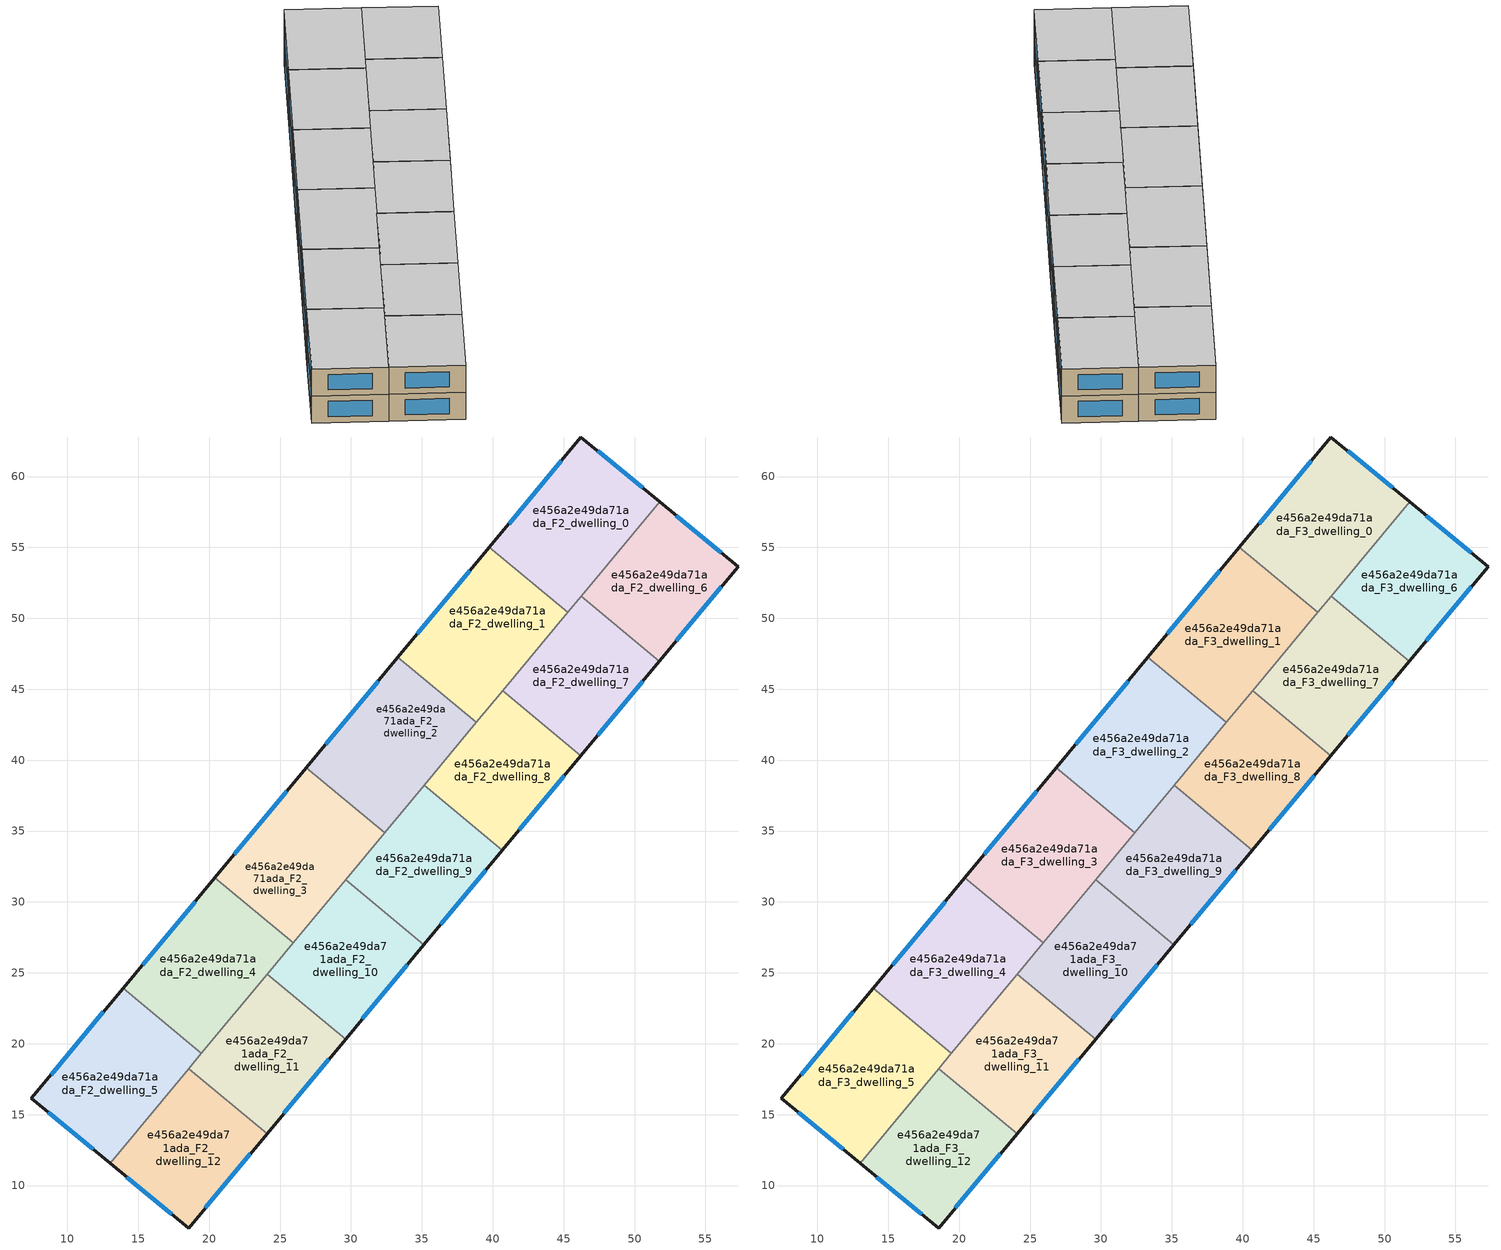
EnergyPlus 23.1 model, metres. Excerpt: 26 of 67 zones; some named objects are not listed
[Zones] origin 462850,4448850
e456a2e49da71ada_F2_dwelling_0
 floor to e456a2e49da71ada_F1_dwelling_0 (EU_floor_Construction): 51.76,58.22 46.21,51.55 40.69,56.13 46.22,62.79 z6
 floor to e456a2e49da71ada_F1_dwelling_1 (EU_floor_Construction): 46.21,51.55 45.29,50.43 39.77,55.02 40.69,56.13 z6
 wall outside (EU_wall_Construction): 51.76,58.22 46.22,62.79 39.77,55.02 z6:9
 wall to e456a2e49da71ada_F2_dwelling_1 (EU_wall_Construction): 39.77,55.02 45.29,50.43 z6:9
 wall to e456a2e49da71ada_F2_dwelling_6 (EU_wall_Construction): 46.23,51.57 51.76,58.22 z6:9
 wall to e456a2e49da71ada_F2_dwelling_7 (EU_wall_Construction): 45.29,50.43 46.23,51.57 z6:9
 window (EU_Window_Construction): 50.57,59.2 47.41,61.81 / 44.84,61.13 41.15,56.68 z6.64:8.36
e456a2e49da71ada_F2_dwelling_1
 floor to e456a2e49da71ada_F1_dwelling_2 (EU_floor_Construction): 40.68,44.88 38.83,42.66 33.31,47.24 35.15,49.47 z6
 floor adiabatic (EU_floor_Construction): 45.29,50.43 38.83,42.66 40.68,44.88 35.15,49.47 39.77,55.02 z6
 wall outside (EU_wall_Construction): 39.77,55.02 33.31,47.24 z6:9
 wall to e456a2e49da71ada_F2_dwelling_2 (EU_wall_Construction): 33.31,47.24 38.83,42.66 z6:9
 wall to e456a2e49da71ada_F2_dwelling_7 (EU_wall_Construction): 40.7,44.9 45.29,50.43 z6:9
 wall to e456a2e49da71ada_F2_dwelling_8 (EU_wall_Construction): 38.83,42.66 40.7,44.9 z6:9
 window (EU_Window_Construction): 38.38,53.36 34.69,48.91 z6.64:8.36
e456a2e49da71ada_F2_dwelling_10
 floor to e456a2e49da71ada_F1_dwelling_11 (EU_floor_Construction): 35.15,26.99 29.62,20.32 24.09,24.91 29.63,31.58 z6
 wall outside (EU_wall_Construction): 29.62,20.32 35.15,26.99 z6:9
 wall to e456a2e49da71ada_F2_dwelling_9 (EU_wall_Construction): 35.15,26.99 29.63,31.58 z6:9
 wall to e456a2e49da71ada_F2_dwelling_11 (EU_wall_Construction): 24.09,24.91 29.62,20.32 z6:9
 wall to e456a2e49da71ada_F2_dwelling_3 (EU_wall_Construction): 29.63,31.58 25.91,27.11 z6:9
 wall to e456a2e49da71ada_F2_dwelling_4 (EU_wall_Construction): 25.91,27.11 24.09,24.91 z6:9
 window (EU_Window_Construction): 30.8,21.75 33.97,25.56 z6.64:8.36
e456a2e49da71ada_F2_dwelling_11
 floor to e456a2e49da71ada_F1_dwelling_12 (EU_floor_Construction): 29.62,20.32 24.08,13.66 18.56,18.25 24.09,24.91 z6
 wall outside (EU_wall_Construction): 24.08,13.66 29.62,20.32 z6:9
 wall to e456a2e49da71ada_F2_dwelling_12 (EU_wall_Construction): 18.56,18.25 24.08,13.66 z6:9
 wall to e456a2e49da71ada_F2_dwelling_4 (EU_wall_Construction): 24.09,24.91 19.46,19.33 z6:9
 wall to e456a2e49da71ada_F2_dwelling_5 (EU_wall_Construction): 19.46,19.33 18.56,18.25 z6:9
 window (EU_Window_Construction): 25.27,15.08 28.43,18.89 z6.64:8.36
e456a2e49da71ada_F2_dwelling_12
 floor to e456a2e49da71ada_F1_dwelling_13 (EU_floor_Construction): 24.08,13.66 18.55,7 13.01,11.57 18.56,18.25 z6
 wall outside (EU_wall_Construction): 13.01,11.57 18.55,7 24.08,13.66 z6:9
 wall to e456a2e49da71ada_F2_dwelling_5 (EU_wall_Construction): 18.56,18.25 13.01,11.57 z6:9
 window (EU_Window_Construction): 19.74,8.43 22.9,12.23 / 14.2,10.59 17.37,7.98 z6.64:8.36
e456a2e49da71ada_F2_dwelling_2
 floor to e456a2e49da71ada_F1_dwelling_2 (EU_floor_Construction): 38.83,42.66 35.14,38.21 29.62,42.8 33.31,47.24 z6
 floor to e456a2e49da71ada_F1_dwelling_3 (EU_floor_Construction): 35.14,38.21 32.37,34.88 26.85,39.47 29.62,42.8 z6
 wall outside (EU_wall_Construction): 33.31,47.24 26.85,39.47 z6:9
 wall to e456a2e49da71ada_F2_dwelling_3 (EU_wall_Construction): 26.85,39.47 32.37,34.88 z6:9
 wall to e456a2e49da71ada_F2_dwelling_8 (EU_wall_Construction): 35.16,38.24 38.83,42.66 z6:9
 wall to e456a2e49da71ada_F2_dwelling_9 (EU_wall_Construction): 32.37,34.88 35.16,38.24 z6:9
 window (EU_Window_Construction): 31.92,45.58 28.23,41.13 z6.64:8.36
e456a2e49da71ada_F2_dwelling_3
 floor to e456a2e49da71ada_F1_dwelling_4 (EU_floor_Construction): 29.6,31.55 25.91,27.11 20.39,31.7 24.08,36.14 z6
 floor to e456a2e49da71ada_F1_dwelling_3 (EU_floor_Construction): 32.37,34.88 29.6,31.55 24.08,36.14 26.85,39.47 z6
 wall outside (EU_wall_Construction): 26.85,39.47 20.39,31.7 z6:9
 wall to e456a2e49da71ada_F2_dwelling_4 (EU_wall_Construction): 20.39,31.7 25.91,27.11 z6:9
 wall to e456a2e49da71ada_F2_dwelling_9 (EU_wall_Construction): 29.63,31.58 32.37,34.88 z6:9
 window (EU_Window_Construction): 25.46,37.8 21.77,33.36 z6.64:8.36
e456a2e49da71ada_F2_dwelling_4
 floor adiabatic (EU_floor_Construction): 25.91,27.11 19.46,19.33 13.93,23.92 20.39,31.7 z6
 wall outside (EU_wall_Construction): 20.39,31.7 13.93,23.92 z6:9
 wall to e456a2e49da71ada_F2_dwelling_5 (EU_wall_Construction): 13.93,23.92 19.46,19.33 z6:9
 window (EU_Window_Construction): 19.01,30.03 15.31,25.59 z6.64:8.36
e456a2e49da71ada_F2_dwelling_5
 floor to e456a2e49da71ada_F1_dwelling_5 (EU_floor_Construction): 19.46,19.33 18.53,18.22 13.01,22.81 13.93,23.92 z6
 floor to e456a2e49da71ada_F1_dwelling_6 (EU_floor_Construction): 18.53,18.22 13.01,11.57 7.47,16.14 13.01,22.81 z6
 wall outside (EU_wall_Construction): 13.93,23.92 7.47,16.14 13.01,11.57 z6:9
 window (EU_Window_Construction): 8.65,15.16 11.82,12.55 / 12.55,22.25 8.85,17.81 z6.64:8.36
e456a2e49da71ada_F2_dwelling_6
 floor to e456a2e49da71ada_F1_dwelling_7 (EU_floor_Construction): 57.3,53.66 51.76,46.98 46.23,51.57 51.76,58.22 z6
 wall outside (EU_wall_Construction): 51.76,46.98 57.3,53.66 51.76,58.22 z6:9
 wall to e456a2e49da71ada_F2_dwelling_7 (EU_wall_Construction): 46.23,51.57 51.76,46.98 z6:9
 window (EU_Window_Construction): 56.12,54.63 52.95,57.25 / 52.95,48.41 56.12,52.23 z6.64:8.36
e456a2e49da71ada_F2_dwelling_7
 floor to e456a2e49da71ada_F1_dwelling_8 (EU_floor_Construction): 51.76,46.98 46.22,40.32 40.7,44.91 46.23,51.57 z6
 wall outside (EU_wall_Construction): 46.22,40.32 51.76,46.98 z6:9
 wall to e456a2e49da71ada_F2_dwelling_8 (EU_wall_Construction): 40.7,44.91 46.22,40.32 z6:9
 window (EU_Window_Construction): 47.41,41.74 50.57,45.55 z6.64:8.36
e456a2e49da71ada_F2_dwelling_8
 floor to e456a2e49da71ada_F1_dwelling_9 (EU_floor_Construction): 46.22,40.32 40.69,33.65 35.16,38.24 40.7,44.91 z6
 wall outside (EU_wall_Construction): 40.69,33.65 46.22,40.32 z6:9
 wall to e456a2e49da71ada_F2_dwelling_9 (EU_wall_Construction): 35.16,38.24 40.69,33.65 z6:9
 window (EU_Window_Construction): 41.87,35.08 45.04,38.89 z6.64:8.36
e456a2e49da71ada_F2_dwelling_9
 floor to e456a2e49da71ada_F1_dwelling_10 (EU_floor_Construction): 40.69,33.65 35.15,26.99 29.63,31.58 35.16,38.24 z6
 wall outside (EU_wall_Construction): 35.15,26.99 40.69,33.65 z6:9
 window (EU_Window_Construction): 36.34,28.41 39.5,32.22 z6.64:8.36
e456a2e49da71ada_F3_dwelling_0
 floor to e456a2e49da71ada_F2_dwelling_0 (EU_floor_Construction): 51.76,58.22 45.29,50.43 39.77,55.02 46.22,62.79 z9
 wall outside (EU_wall_Construction): 51.76,58.22 46.22,62.79 39.77,55.02 z9:12
 wall to e456a2e49da71ada_F3_dwelling_1 (EU_wall_Construction): 39.77,55.02 45.29,50.43 z9:12
 wall to e456a2e49da71ada_F3_dwelling_6 (EU_wall_Construction): 46.23,51.57 51.76,58.22 z9:12
 wall to e456a2e49da71ada_F3_dwelling_7 (EU_wall_Construction): 45.29,50.43 46.23,51.57 z9:12
 window (EU_Window_Construction): 50.57,59.2 47.41,61.81 / 44.84,61.13 41.15,56.68 z9.64:11.36
 ceiling to e456a2e49da71ada_F4_dwelling_0 (EU_floor_Construction): 45.29,50.43 51.76,58.22 46.22,62.79 39.77,55.02 z12
e456a2e49da71ada_F3_dwelling_1
 floor to e456a2e49da71ada_F2_dwelling_1 (EU_floor_Construction): 45.29,50.43 38.83,42.66 33.31,47.24 39.77,55.02 z9
 wall outside (EU_wall_Construction): 39.77,55.02 33.31,47.24 z9:12
 wall to e456a2e49da71ada_F3_dwelling_2 (EU_wall_Construction): 33.31,47.24 38.83,42.66 z9:12
 wall to e456a2e49da71ada_F3_dwelling_7 (EU_wall_Construction): 40.7,44.9 45.29,50.43 z9:12
 wall to e456a2e49da71ada_F3_dwelling_8 (EU_wall_Construction): 38.83,42.66 40.7,44.9 z9:12
 window (EU_Window_Construction): 38.38,53.36 34.69,48.91 z9.64:11.36
 ceiling to e456a2e49da71ada_F4_dwelling_1 (EU_floor_Construction): 38.83,42.66 45.29,50.43 39.77,55.02 33.31,47.24 z12
e456a2e49da71ada_F3_dwelling_10
 floor to e456a2e49da71ada_F2_dwelling_10 (EU_floor_Construction): 35.15,26.99 29.62,20.32 24.09,24.91 29.63,31.58 z9
 wall outside (EU_wall_Construction): 29.62,20.32 35.15,26.99 z9:12
 wall to e456a2e49da71ada_F3_dwelling_9 (EU_wall_Construction): 35.15,26.99 29.63,31.58 z9:12
 wall to e456a2e49da71ada_F3_dwelling_11 (EU_wall_Construction): 24.09,24.91 29.62,20.32 z9:12
 wall to e456a2e49da71ada_F3_dwelling_3 (EU_wall_Construction): 29.63,31.58 25.91,27.11 z9:12
 wall to e456a2e49da71ada_F3_dwelling_4 (EU_wall_Construction): 25.91,27.11 24.09,24.91 z9:12
 window (EU_Window_Construction): 30.8,21.75 33.97,25.56 z9.64:11.36
 ceiling to e456a2e49da71ada_F4_dwelling_10 (EU_floor_Construction): 29.62,20.32 35.15,26.99 29.63,31.58 24.09,24.91 z12
e456a2e49da71ada_F3_dwelling_11
 floor to e456a2e49da71ada_F2_dwelling_11 (EU_floor_Construction): 29.62,20.32 24.08,13.66 18.56,18.25 24.09,24.91 z9
 wall outside (EU_wall_Construction): 24.08,13.66 29.62,20.32 z9:12
 wall to e456a2e49da71ada_F3_dwelling_12 (EU_wall_Construction): 18.56,18.25 24.08,13.66 z9:12
 wall to e456a2e49da71ada_F3_dwelling_4 (EU_wall_Construction): 24.09,24.91 19.46,19.33 z9:12
 wall to e456a2e49da71ada_F3_dwelling_5 (EU_wall_Construction): 19.46,19.33 18.56,18.25 z9:12
 window (EU_Window_Construction): 25.27,15.08 28.43,18.89 z9.64:11.36
 ceiling to e456a2e49da71ada_F4_dwelling_11 (EU_floor_Construction): 24.08,13.66 29.62,20.32 24.09,24.91 18.56,18.25 z12
e456a2e49da71ada_F3_dwelling_12
 floor to e456a2e49da71ada_F2_dwelling_12 (EU_floor_Construction): 24.08,13.66 18.55,7 13.01,11.57 18.56,18.25 z9
 wall outside (EU_wall_Construction): 13.01,11.57 18.55,7 24.08,13.66 z9:12
 wall to e456a2e49da71ada_F3_dwelling_5 (EU_wall_Construction): 18.56,18.25 13.01,11.57 z9:12
 window (EU_Window_Construction): 19.74,8.43 22.9,12.23 / 14.2,10.59 17.37,7.98 z9.64:11.36
 ceiling to e456a2e49da71ada_F4_dwelling_12 (EU_floor_Construction): 18.55,7 24.08,13.66 18.56,18.25 13.01,11.57 z12
e456a2e49da71ada_F3_dwelling_2
 floor to e456a2e49da71ada_F2_dwelling_2 (EU_floor_Construction): 38.83,42.66 32.37,34.88 26.85,39.47 33.31,47.24 z9
 wall outside (EU_wall_Construction): 33.31,47.24 26.85,39.47 z9:12
 wall to e456a2e49da71ada_F3_dwelling_3 (EU_wall_Construction): 26.85,39.47 32.37,34.88 z9:12
 wall to e456a2e49da71ada_F3_dwelling_8 (EU_wall_Construction): 35.16,38.24 38.83,42.66 z9:12
 wall to e456a2e49da71ada_F3_dwelling_9 (EU_wall_Construction): 32.37,34.88 35.16,38.24 z9:12
 window (EU_Window_Construction): 31.92,45.58 28.23,41.13 z9.64:11.36
 ceiling to e456a2e49da71ada_F4_dwelling_2 (EU_floor_Construction): 32.37,34.88 38.83,42.66 33.31,47.24 26.85,39.47 z12
e456a2e49da71ada_F3_dwelling_3
 floor to e456a2e49da71ada_F2_dwelling_3 (EU_floor_Construction): 32.37,34.88 25.91,27.11 20.39,31.7 26.85,39.47 z9
 wall outside (EU_wall_Construction): 26.85,39.47 20.39,31.7 z9:12
 wall to e456a2e49da71ada_F3_dwelling_4 (EU_wall_Construction): 20.39,31.7 25.91,27.11 z9:12
 wall to e456a2e49da71ada_F3_dwelling_9 (EU_wall_Construction): 29.63,31.58 32.37,34.88 z9:12
 window (EU_Window_Construction): 25.46,37.8 21.77,33.36 z9.64:11.36
 ceiling to e456a2e49da71ada_F4_dwelling_3 (EU_floor_Construction): 25.91,27.11 32.37,34.88 26.85,39.47 20.39,31.7 z12
e456a2e49da71ada_F3_dwelling_4
 floor to e456a2e49da71ada_F2_dwelling_4 (EU_floor_Construction): 25.91,27.11 19.46,19.33 13.93,23.92 20.39,31.7 z9
 wall outside (EU_wall_Construction): 20.39,31.7 13.93,23.92 z9:12
 wall to e456a2e49da71ada_F3_dwelling_5 (EU_wall_Construction): 13.93,23.92 19.46,19.33 z9:12
 window (EU_Window_Construction): 19.01,30.03 15.31,25.59 z9.64:11.36
 ceiling to e456a2e49da71ada_F4_dwelling_4 (EU_floor_Construction): 19.46,19.33 25.91,27.11 20.39,31.7 13.93,23.92 z12
e456a2e49da71ada_F3_dwelling_5
 floor to e456a2e49da71ada_F2_dwelling_5 (EU_floor_Construction): 19.46,19.33 13.01,11.57 7.47,16.14 13.93,23.92 z9
 wall outside (EU_wall_Construction): 13.93,23.92 7.47,16.14 13.01,11.57 z9:12
 window (EU_Window_Construction): 8.65,15.16 11.82,12.55 / 12.55,22.25 8.85,17.81 z9.64:11.36
 ceiling to e456a2e49da71ada_F4_dwelling_5 (EU_floor_Construction): 13.01,11.57 19.46,19.33 13.93,23.92 7.47,16.14 z12
e456a2e49da71ada_F3_dwelling_6
 floor to e456a2e49da71ada_F2_dwelling_6 (EU_floor_Construction): 57.3,53.66 51.76,46.98 46.23,51.57 51.76,58.22 z9
 wall outside (EU_wall_Construction): 51.76,46.98 57.3,53.66 51.76,58.22 z9:12
 wall to e456a2e49da71ada_F3_dwelling_7 (EU_wall_Construction): 46.23,51.57 51.76,46.98 z9:12
 window (EU_Window_Construction): 56.12,54.63 52.95,57.25 / 52.95,48.41 56.12,52.23 z9.64:11.36
 ceiling to e456a2e49da71ada_F4_dwelling_6 (EU_floor_Construction): 51.76,46.98 57.3,53.66 51.76,58.22 46.23,51.57 z12
e456a2e49da71ada_F3_dwelling_7
 floor to e456a2e49da71ada_F2_dwelling_7 (EU_floor_Construction): 51.76,46.98 46.22,40.32 40.7,44.91 46.23,51.57 z9
 wall outside (EU_wall_Construction): 46.22,40.32 51.76,46.98 z9:12
 wall to e456a2e49da71ada_F3_dwelling_8 (EU_wall_Construction): 40.7,44.91 46.22,40.32 z9:12
 window (EU_Window_Construction): 47.41,41.74 50.57,45.55 z9.64:11.36
 ceiling to e456a2e49da71ada_F4_dwelling_7 (EU_floor_Construction): 46.22,40.32 51.76,46.98 46.23,51.57 40.7,44.91 z12
e456a2e49da71ada_F3_dwelling_8
 floor to e456a2e49da71ada_F2_dwelling_8 (EU_floor_Construction): 46.22,40.32 40.69,33.65 35.16,38.24 40.7,44.91 z9
 wall outside (EU_wall_Construction): 40.69,33.65 46.22,40.32 z9:12
 wall to e456a2e49da71ada_F3_dwelling_9 (EU_wall_Construction): 35.16,38.24 40.69,33.65 z9:12
 window (EU_Window_Construction): 41.87,35.08 45.04,38.89 z9.64:11.36
 ceiling to e456a2e49da71ada_F4_dwelling_8 (EU_floor_Construction): 40.69,33.65 46.22,40.32 40.7,44.91 35.16,38.24 z12
e456a2e49da71ada_F3_dwelling_9
 floor to e456a2e49da71ada_F2_dwelling_9 (EU_floor_Construction): 40.69,33.65 35.15,26.99 29.63,31.58 35.16,38.24 z9
 wall outside (EU_wall_Construction): 35.15,26.99 40.69,33.65 z9:12
 window (EU_Window_Construction): 36.34,28.41 39.5,32.22 z9.64:11.36
 ceiling to e456a2e49da71ada_F4_dwelling_9 (EU_floor_Construction): 35.15,26.99 40.69,33.65 35.16,38.24 29.63,31.58 z12
[Building]
EU S2 Campaign: North Axis=0; Terrain=City; Solar Distribution=FullExterior
[Site:Location]
Yerevan-Zvartnots.Intl.AP: Latitude=40.15; Longitude=44.383; Time Zone=4; Elevation=854
[SizingPeriod:WeatherFileDays]
AnnualSizingPeriod: Begin Month=1; Begin Day of Month=1; End Month=12; End Day of Month=31; Day of Week for Start Day=Monday; Use Weather File Daylight Saving Period=No; Use Weather File Rain and Snow Indicators=No
[MATERIAL]
EU_InternalMass_Material: Roughness=MediumRough; Thickness=0.1; Conductivity=1; Density=1800; Specific Heat=900; Thermal Absorptance=0.9; Solar Absorptance=0.7; Visible Absorptance=0.7
[MATERIAL:NOMASS] Roughness=MediumRough; Thermal Absorptance=0.9; Solar Absorptance=0.7; Visible Absorptance=0.7
Name | Thermal Resistance
EU_wall_NoMass | 1.05043
EU_floor_NoMass | 0.478065
[WINDOWMATERIAL:SIMPLEGLAZINGSYSTEM]
EU_Window_SimpleGlazing: UFactor=2.5566; Solar Heat Gain Coefficient=0.75; Visible Transmittance=0.75
[CONSTRUCTION]
EU_wall_Construction: EU_wall_NoMass
EU_floor_Construction: EU_floor_NoMass
EU_Window_Construction: EU_Window_SimpleGlazing
EU_InternalMass_Construction: EU_InternalMass_Material
[ZONE] Type=1; Multiplier=1; Ceiling Height=autocalculate; Floor Area=autocalculate; Part of Total Floor Area=Yes
Name | Volume
e456a2e49da71ada_F2_dwelling_0; e456a2e49da71ada_F3_dwelling_0 | 217.769
e456a2e49da71ada_F2_dwelling_1; e456a2e49da71ada_F3_dwelling_1 | 217.785
e456a2e49da71ada_F2_dwelling_10; e456a2e49da71ada_F3_dwelling_10; e456a2e49da71ada_F2_dwelling_8; e456a2e49da71ada_F3_dwelling_8; e456a2e49da71ada_F2_dwelling_9; e456a2e49da71ada_F3_dwelling_9 | 186.689
e456a2e49da71ada_F2_dwelling_11; e456a2e49da71ada_F3_dwelling_11 | 186.69
e456a2e49da71ada_F2_dwelling_12; e456a2e49da71ada_F3_dwelling_12 | 186.67
e456a2e49da71ada_F2_dwelling_2; e456a2e49da71ada_F3_dwelling_2 | 217.767
e456a2e49da71ada_F2_dwelling_3; e456a2e49da71ada_F3_dwelling_3 | 217.774
e456a2e49da71ada_F2_dwelling_4; e456a2e49da71ada_F3_dwelling_4 | 217.787
e456a2e49da71ada_F2_dwelling_5; e456a2e49da71ada_F3_dwelling_5 | 217.764
e456a2e49da71ada_F2_dwelling_6; e456a2e49da71ada_F3_dwelling_6 | 186.684
e456a2e49da71ada_F2_dwelling_7; e456a2e49da71ada_F3_dwelling_7 | 186.686
[INTERNALMASS] Construction=EU_InternalMass_Construction
Name | Zone or ZoneList | Surface Area
e456a2e49da71ada_F2_dwelling_0_EU_InternalMass | e456a2e49da71ada_F2_dwelling_0 | 72.5896
e456a2e49da71ada_F2_dwelling_1_EU_InternalMass | e456a2e49da71ada_F2_dwelling_1 | 72.595
e456a2e49da71ada_F2_dwelling_2_EU_InternalMass | e456a2e49da71ada_F2_dwelling_2 | 72.589
e456a2e49da71ada_F2_dwelling_3_EU_InternalMass | e456a2e49da71ada_F2_dwelling_3 | 72.5915
e456a2e49da71ada_F2_dwelling_4_EU_InternalMass | e456a2e49da71ada_F2_dwelling_4 | 72.5956
e456a2e49da71ada_F2_dwelling_5_EU_InternalMass | e456a2e49da71ada_F2_dwelling_5 | 72.5883
e456a2e49da71ada_F2_dwelling_6_EU_InternalMass | e456a2e49da71ada_F2_dwelling_6 | 62.2278
e456a2e49da71ada_F2_dwelling_7_EU_InternalMass | e456a2e49da71ada_F2_dwelling_7 | 62.2288
e456a2e49da71ada_F2_dwelling_8_EU_InternalMass | e456a2e49da71ada_F2_dwelling_8 | 62.2299
e456a2e49da71ada_F2_dwelling_9_EU_InternalMass | e456a2e49da71ada_F2_dwelling_9 | 62.2299
e456a2e49da71ada_F2_dwelling_10_EU_InternalMass | e456a2e49da71ada_F2_dwelling_10 | 62.2299
e456a2e49da71ada_F2_dwelling_11_EU_InternalMass | e456a2e49da71ada_F2_dwelling_11 | 62.2299
e456a2e49da71ada_F2_dwelling_12_EU_InternalMass | e456a2e49da71ada_F2_dwelling_12 | 62.2234
e456a2e49da71ada_F3_dwelling_0_EU_InternalMass | e456a2e49da71ada_F3_dwelling_0 | 72.5896
e456a2e49da71ada_F3_dwelling_1_EU_InternalMass | e456a2e49da71ada_F3_dwelling_1 | 72.595
e456a2e49da71ada_F3_dwelling_2_EU_InternalMass | e456a2e49da71ada_F3_dwelling_2 | 72.589
e456a2e49da71ada_F3_dwelling_3_EU_InternalMass | e456a2e49da71ada_F3_dwelling_3 | 72.5915
e456a2e49da71ada_F3_dwelling_4_EU_InternalMass | e456a2e49da71ada_F3_dwelling_4 | 72.5956
e456a2e49da71ada_F3_dwelling_5_EU_InternalMass | e456a2e49da71ada_F3_dwelling_5 | 72.5883
e456a2e49da71ada_F3_dwelling_6_EU_InternalMass | e456a2e49da71ada_F3_dwelling_6 | 62.2278
e456a2e49da71ada_F3_dwelling_7_EU_InternalMass | e456a2e49da71ada_F3_dwelling_7 | 62.2288
e456a2e49da71ada_F3_dwelling_8_EU_InternalMass | e456a2e49da71ada_F3_dwelling_8 | 62.2299
e456a2e49da71ada_F3_dwelling_9_EU_InternalMass | e456a2e49da71ada_F3_dwelling_9 | 62.2299
e456a2e49da71ada_F3_dwelling_10_EU_InternalMass | e456a2e49da71ada_F3_dwelling_10 | 62.2299
e456a2e49da71ada_F3_dwelling_11_EU_InternalMass | e456a2e49da71ada_F3_dwelling_11 | 62.2299
e456a2e49da71ada_F3_dwelling_12_EU_InternalMass | e456a2e49da71ada_F3_dwelling_12 | 62.2234
[OTHEREQUIPMENT] Fuel Type=Electricity; Design Level Calculation Method=Watts/Area; Power per Zone Floor Area=1; Fraction Latent=0; Fraction Radiant=0; Fraction Lost=0; Carbon Dioxide Generation Rate=0; EndUse Subcategory=EU_Step8_InternalGains
Name | Zone or ZoneList or Space or SpaceList | Schedule
EU_Step8_InternalGain_e456a2e49da71ada_F2_dwelling_0_f000 | e456a2e49da71ada_F2_dwelling_0 | EU_Step8_GainSchedule_e456a2e49da71ada_F2_dwelling_0_f000
EU_Step8_InternalGain_e456a2e49da71ada_F2_dwelling_1_f000 | e456a2e49da71ada_F2_dwelling_1 | EU_Step8_GainSchedule_e456a2e49da71ada_F2_dwelling_1_f000
EU_Step8_InternalGain_e456a2e49da71ada_F2_dwelling_2_f000 | e456a2e49da71ada_F2_dwelling_2 | EU_Step8_GainSchedule_e456a2e49da71ada_F2_dwelling_2_f000
EU_Step8_InternalGain_e456a2e49da71ada_F2_dwelling_3_f000 | e456a2e49da71ada_F2_dwelling_3 | EU_Step8_GainSchedule_e456a2e49da71ada_F2_dwelling_3_f000
EU_Step8_InternalGain_e456a2e49da71ada_F2_dwelling_4_f000 | e456a2e49da71ada_F2_dwelling_4 | EU_Step8_GainSchedule_e456a2e49da71ada_F2_dwelling_4_f000
EU_Step8_InternalGain_e456a2e49da71ada_F2_dwelling_5_f000 | e456a2e49da71ada_F2_dwelling_5 | EU_Step8_GainSchedule_e456a2e49da71ada_F2_dwelling_5_f000
EU_Step8_InternalGain_e456a2e49da71ada_F2_dwelling_6_f000 | e456a2e49da71ada_F2_dwelling_6 | EU_Step8_GainSchedule_e456a2e49da71ada_F2_dwelling_6_f000
EU_Step8_InternalGain_e456a2e49da71ada_F2_dwelling_7_f000 | e456a2e49da71ada_F2_dwelling_7 | EU_Step8_GainSchedule_e456a2e49da71ada_F2_dwelling_7_f000
EU_Step8_InternalGain_e456a2e49da71ada_F2_dwelling_8_f000 | e456a2e49da71ada_F2_dwelling_8 | EU_Step8_GainSchedule_e456a2e49da71ada_F2_dwelling_8_f000
EU_Step8_InternalGain_e456a2e49da71ada_F2_dwelling_9_f000 | e456a2e49da71ada_F2_dwelling_9 | EU_Step8_GainSchedule_e456a2e49da71ada_F2_dwelling_9_f000
EU_Step8_InternalGain_e456a2e49da71ada_F2_dwelling_10_f000 | e456a2e49da71ada_F2_dwelling_10 | EU_Step8_GainSchedule_e456a2e49da71ada_F2_dwelling_10_f000
EU_Step8_InternalGain_e456a2e49da71ada_F2_dwelling_11_f000 | e456a2e49da71ada_F2_dwelling_11 | EU_Step8_GainSchedule_e456a2e49da71ada_F2_dwelling_11_f000
EU_Step8_InternalGain_e456a2e49da71ada_F2_dwelling_12_f000 | e456a2e49da71ada_F2_dwelling_12 | EU_Step8_GainSchedule_e456a2e49da71ada_F2_dwelling_12_f000
EU_Step8_InternalGain_e456a2e49da71ada_F3_dwelling_0_f000 | e456a2e49da71ada_F3_dwelling_0 | EU_Step8_GainSchedule_e456a2e49da71ada_F3_dwelling_0_f000
EU_Step8_InternalGain_e456a2e49da71ada_F3_dwelling_1_f000 | e456a2e49da71ada_F3_dwelling_1 | EU_Step8_GainSchedule_e456a2e49da71ada_F3_dwelling_1_f000
EU_Step8_InternalGain_e456a2e49da71ada_F3_dwelling_2_f000 | e456a2e49da71ada_F3_dwelling_2 | EU_Step8_GainSchedule_e456a2e49da71ada_F3_dwelling_2_f000
EU_Step8_InternalGain_e456a2e49da71ada_F3_dwelling_3_f000 | e456a2e49da71ada_F3_dwelling_3 | EU_Step8_GainSchedule_e456a2e49da71ada_F3_dwelling_3_f000
EU_Step8_InternalGain_e456a2e49da71ada_F3_dwelling_4_f000 | e456a2e49da71ada_F3_dwelling_4 | EU_Step8_GainSchedule_e456a2e49da71ada_F3_dwelling_4_f000
EU_Step8_InternalGain_e456a2e49da71ada_F3_dwelling_5_f000 | e456a2e49da71ada_F3_dwelling_5 | EU_Step8_GainSchedule_e456a2e49da71ada_F3_dwelling_5_f000
EU_Step8_InternalGain_e456a2e49da71ada_F3_dwelling_6_f000 | e456a2e49da71ada_F3_dwelling_6 | EU_Step8_GainSchedule_e456a2e49da71ada_F3_dwelling_6_f000
EU_Step8_InternalGain_e456a2e49da71ada_F3_dwelling_7_f000 | e456a2e49da71ada_F3_dwelling_7 | EU_Step8_GainSchedule_e456a2e49da71ada_F3_dwelling_7_f000
EU_Step8_InternalGain_e456a2e49da71ada_F3_dwelling_8_f000 | e456a2e49da71ada_F3_dwelling_8 | EU_Step8_GainSchedule_e456a2e49da71ada_F3_dwelling_8_f000
EU_Step8_InternalGain_e456a2e49da71ada_F3_dwelling_9_f000 | e456a2e49da71ada_F3_dwelling_9 | EU_Step8_GainSchedule_e456a2e49da71ada_F3_dwelling_9_f000
EU_Step8_InternalGain_e456a2e49da71ada_F3_dwelling_10_f000 | e456a2e49da71ada_F3_dwelling_10 | EU_Step8_GainSchedule_e456a2e49da71ada_F3_dwelling_10_f000
EU_Step8_InternalGain_e456a2e49da71ada_F3_dwelling_11_f000 | e456a2e49da71ada_F3_dwelling_11 | EU_Step8_GainSchedule_e456a2e49da71ada_F3_dwelling_11_f000
EU_Step8_InternalGain_e456a2e49da71ada_F3_dwelling_12_f000 | e456a2e49da71ada_F3_dwelling_12 | EU_Step8_GainSchedule_e456a2e49da71ada_F3_dwelling_12_f000
[ZONEVENTILATION:DESIGNFLOWRATE] Schedule=EU_AlwaysOn; Design Flow Rate Calculation Method=AirChanges/Hour; Air Changes per Hour=0.557805; Ventilation Type=Natural; Fan Pressure Rise=0; Fan Total Efficiency=1; Constant Term Coefficient=1; Temperature Term Coefficient=0; Velocity Term Coefficient=0; Velocity Squared Term Coefficient=0; Minimum Indoor Temperature=-100; Maximum Indoor Temperature=100; Delta Temperature=-100; Minimum Outdoor Temperature=-100; Maximum Outdoor Temperature=100; Maximum Wind Speed=40
Name | Zone or ZoneList or Space or SpaceList
EU_ConstantAir_e456a2e49da71ada_F2_dwelling_0 | e456a2e49da71ada_F2_dwelling_0
EU_ConstantAir_e456a2e49da71ada_F2_dwelling_1 | e456a2e49da71ada_F2_dwelling_1
EU_ConstantAir_e456a2e49da71ada_F2_dwelling_2 | e456a2e49da71ada_F2_dwelling_2
EU_ConstantAir_e456a2e49da71ada_F2_dwelling_3 | e456a2e49da71ada_F2_dwelling_3
EU_ConstantAir_e456a2e49da71ada_F2_dwelling_4 | e456a2e49da71ada_F2_dwelling_4
EU_ConstantAir_e456a2e49da71ada_F2_dwelling_5 | e456a2e49da71ada_F2_dwelling_5
EU_ConstantAir_e456a2e49da71ada_F2_dwelling_6 | e456a2e49da71ada_F2_dwelling_6
EU_ConstantAir_e456a2e49da71ada_F2_dwelling_7 | e456a2e49da71ada_F2_dwelling_7
EU_ConstantAir_e456a2e49da71ada_F2_dwelling_8 | e456a2e49da71ada_F2_dwelling_8
EU_ConstantAir_e456a2e49da71ada_F2_dwelling_9 | e456a2e49da71ada_F2_dwelling_9
EU_ConstantAir_e456a2e49da71ada_F2_dwelling_10 | e456a2e49da71ada_F2_dwelling_10
EU_ConstantAir_e456a2e49da71ada_F2_dwelling_11 | e456a2e49da71ada_F2_dwelling_11
EU_ConstantAir_e456a2e49da71ada_F2_dwelling_12 | e456a2e49da71ada_F2_dwelling_12
EU_ConstantAir_e456a2e49da71ada_F3_dwelling_0 | e456a2e49da71ada_F3_dwelling_0
EU_ConstantAir_e456a2e49da71ada_F3_dwelling_1 | e456a2e49da71ada_F3_dwelling_1
EU_ConstantAir_e456a2e49da71ada_F3_dwelling_2 | e456a2e49da71ada_F3_dwelling_2
EU_ConstantAir_e456a2e49da71ada_F3_dwelling_3 | e456a2e49da71ada_F3_dwelling_3
EU_ConstantAir_e456a2e49da71ada_F3_dwelling_4 | e456a2e49da71ada_F3_dwelling_4
EU_ConstantAir_e456a2e49da71ada_F3_dwelling_5 | e456a2e49da71ada_F3_dwelling_5
EU_ConstantAir_e456a2e49da71ada_F3_dwelling_6 | e456a2e49da71ada_F3_dwelling_6
EU_ConstantAir_e456a2e49da71ada_F3_dwelling_7 | e456a2e49da71ada_F3_dwelling_7
EU_ConstantAir_e456a2e49da71ada_F3_dwelling_8 | e456a2e49da71ada_F3_dwelling_8
EU_ConstantAir_e456a2e49da71ada_F3_dwelling_9 | e456a2e49da71ada_F3_dwelling_9
EU_ConstantAir_e456a2e49da71ada_F3_dwelling_10 | e456a2e49da71ada_F3_dwelling_10
EU_ConstantAir_e456a2e49da71ada_F3_dwelling_11 | e456a2e49da71ada_F3_dwelling_11
EU_ConstantAir_e456a2e49da71ada_F3_dwelling_12 | e456a2e49da71ada_F3_dwelling_12
[HVACTEMPLATE:ZONE:IDEALLOADSAIRSYSTEM] System Availability Schedule=EU_AlwaysOn; Maximum Heating Supply Air Temperature=50; Minimum Cooling Supply Air Temperature=13; Maximum Heating Supply Air Humidity Ratio=0.0156; Minimum Cooling Supply Air Humidity Ratio=0.0077; Heating Limit=NoLimit; Cooling Limit=NoLimit; Heating Availability Schedule=EU_AlwaysOn; Cooling Availability Schedule=EU_CoolingOff; Dehumidification Control Type=ConstantSensibleHeatRatio; Cooling Sensible Heat Ratio=0.7; Dehumidification Setpoint=60; Humidification Control Type=None; Humidification Setpoint=30; Outdoor Air Method=None; Outdoor Air Flow Rate per Person=0.00944; Outdoor Air Flow Rate per Zone Floor Area=0; Outdoor Air Flow Rate per Zone=0; Demand Controlled Ventilation Type=None; Outdoor Air Economizer Type=NoEconomizer; Heat Recovery Type=None; Sensible Heat Recovery Effectiveness=0.7; Latent Heat Recovery Effectiveness=0.65
Name | Template Thermostat
e456a2e49da71ada_F2_dwelling_0 | EU_HeatOnly_e456a2e49da71ada_F2_dwelling_0
e456a2e49da71ada_F2_dwelling_1 | EU_HeatOnly_e456a2e49da71ada_F2_dwelling_1
e456a2e49da71ada_F2_dwelling_2 | EU_HeatOnly_e456a2e49da71ada_F2_dwelling_2
e456a2e49da71ada_F2_dwelling_3 | EU_HeatOnly_e456a2e49da71ada_F2_dwelling_3
e456a2e49da71ada_F2_dwelling_4 | EU_HeatOnly_e456a2e49da71ada_F2_dwelling_4
e456a2e49da71ada_F2_dwelling_5 | EU_HeatOnly_e456a2e49da71ada_F2_dwelling_5
e456a2e49da71ada_F2_dwelling_6 | EU_HeatOnly_e456a2e49da71ada_F2_dwelling_6
e456a2e49da71ada_F2_dwelling_7 | EU_HeatOnly_e456a2e49da71ada_F2_dwelling_7
e456a2e49da71ada_F2_dwelling_8 | EU_HeatOnly_e456a2e49da71ada_F2_dwelling_8
e456a2e49da71ada_F2_dwelling_9 | EU_HeatOnly_e456a2e49da71ada_F2_dwelling_9
e456a2e49da71ada_F2_dwelling_10 | EU_HeatOnly_e456a2e49da71ada_F2_dwelling_10
e456a2e49da71ada_F2_dwelling_11 | EU_HeatOnly_e456a2e49da71ada_F2_dwelling_11
e456a2e49da71ada_F2_dwelling_12 | EU_HeatOnly_e456a2e49da71ada_F2_dwelling_12
e456a2e49da71ada_F3_dwelling_0 | EU_HeatOnly_e456a2e49da71ada_F3_dwelling_0
e456a2e49da71ada_F3_dwelling_1 | EU_HeatOnly_e456a2e49da71ada_F3_dwelling_1
e456a2e49da71ada_F3_dwelling_2 | EU_HeatOnly_e456a2e49da71ada_F3_dwelling_2
e456a2e49da71ada_F3_dwelling_3 | EU_HeatOnly_e456a2e49da71ada_F3_dwelling_3
e456a2e49da71ada_F3_dwelling_4 | EU_HeatOnly_e456a2e49da71ada_F3_dwelling_4
e456a2e49da71ada_F3_dwelling_5 | EU_HeatOnly_e456a2e49da71ada_F3_dwelling_5
e456a2e49da71ada_F3_dwelling_6 | EU_HeatOnly_e456a2e49da71ada_F3_dwelling_6
e456a2e49da71ada_F3_dwelling_7 | EU_HeatOnly_e456a2e49da71ada_F3_dwelling_7
e456a2e49da71ada_F3_dwelling_8 | EU_HeatOnly_e456a2e49da71ada_F3_dwelling_8
e456a2e49da71ada_F3_dwelling_9 | EU_HeatOnly_e456a2e49da71ada_F3_dwelling_9
e456a2e49da71ada_F3_dwelling_10 | EU_HeatOnly_e456a2e49da71ada_F3_dwelling_10
e456a2e49da71ada_F3_dwelling_11 | EU_HeatOnly_e456a2e49da71ada_F3_dwelling_11
e456a2e49da71ada_F3_dwelling_12 | EU_HeatOnly_e456a2e49da71ada_F3_dwelling_12
[SIZING:ZONE] Zone Cooling Design Supply Air Temperature Input Method=SupplyAirTemperature; Zone Cooling Design Supply Air Temperature=13; Zone Heating Design Supply Air Temperature Input Method=SupplyAirTemperature; Zone Heating Design Supply Air Temperature=50; Zone Cooling Design Supply Air Humidity Ratio=0.008; Zone Heating Design Supply Air Humidity Ratio=0.008; Cooling Design Air Flow Method=DesignDay; Cooling Design Air Flow Rate=0; Cooling Minimum Air Flow per Zone Floor Area=0.000762; Cooling Minimum Air Flow=0; Cooling Minimum Air Flow Fraction=0.2; Heating Design Air Flow Method=DesignDay; Heating Design Air Flow Rate=0; Heating Maximum Air Flow per Zone Floor Area=0.002032; Heating Maximum Air Flow=0.141576; Heating Maximum Air Flow Fraction=0.3; Account for Dedicated Outdoor Air System=No; Dedicated Outdoor Air System Control Strategy=NeutralSupplyAir; Dedicated Outdoor Air Low Setpoint Temperature for Design=autosize; Dedicated Outdoor Air High Setpoint Temperature for Design=autosize; Zone Load Sizing Method=Sensible Load Only No Latent Load; Zone Latent Cooling Design Supply Air Humidity Ratio Input Method=HumidityRatioDifference; Zone Cooling Design Supply Air Humidity Ratio Difference=0.005; Zone Latent Heating Design Supply Air Humidity Ratio Input Method=HumidityRatioDifference; Zone Humidification Design Supply Air Humidity Ratio Difference=0.005
e456a2e49da71ada_F2_dwelling_0; e456a2e49da71ada_F2_dwelling_1; e456a2e49da71ada_F2_dwelling_2; e456a2e49da71ada_F2_dwelling_3; e456a2e49da71ada_F2_dwelling_4; e456a2e49da71ada_F2_dwelling_5; e456a2e49da71ada_F2_dwelling_6; e456a2e49da71ada_F2_dwelling_7; e456a2e49da71ada_F2_dwelling_8; e456a2e49da71ada_F2_dwelling_9; e456a2e49da71ada_F2_dwelling_10; e456a2e49da71ada_F2_dwelling_11; e456a2e49da71ada_F2_dwelling_12; e456a2e49da71ada_F3_dwelling_0; e456a2e49da71ada_F3_dwelling_1; e456a2e49da71ada_F3_dwelling_2; e456a2e49da71ada_F3_dwelling_3; e456a2e49da71ada_F3_dwelling_4; e456a2e49da71ada_F3_dwelling_5; e456a2e49da71ada_F3_dwelling_6; e456a2e49da71ada_F3_dwelling_7; e456a2e49da71ada_F3_dwelling_8; e456a2e49da71ada_F3_dwelling_9; e456a2e49da71ada_F3_dwelling_10; e456a2e49da71ada_F3_dwelling_11; e456a2e49da71ada_F3_dwelling_12
[SCHEDULE:CONSTANT]
Name | Hourly Value
EU_AlwaysOn | 1
EU_CoolingOff | 0
[SCHEDULE:FILE] Column Number=1; Rows to Skip at Top=0; Number of Hours of Data=8760; Column Separator=Comma; Interpolate to Timestep=No; Minutes per Item=60; Adjust Schedule for Daylight Savings=Yes
Name | File
EU_Step8_GainSchedule_e456a2e49da71ada_F2_dwelling_0_f000 | ../../schedules/e456a2e49da71ada/e456a2e49da71ada_F2_dwelling_0_f000_gain.csv
EU_Step8_GainSchedule_e456a2e49da71ada_F2_dwelling_1_f000 | ../../schedules/e456a2e49da71ada/e456a2e49da71ada_F2_dwelling_1_f000_gain.csv
EU_Step8_GainSchedule_e456a2e49da71ada_F2_dwelling_2_f000 | ../../schedules/e456a2e49da71ada/e456a2e49da71ada_F2_dwelling_2_f000_gain.csv
EU_Step8_GainSchedule_e456a2e49da71ada_F2_dwelling_3_f000 | ../../schedules/e456a2e49da71ada/e456a2e49da71ada_F2_dwelling_3_f000_gain.csv
EU_Step8_GainSchedule_e456a2e49da71ada_F2_dwelling_4_f000 | ../../schedules/e456a2e49da71ada/e456a2e49da71ada_F2_dwelling_4_f000_gain.csv
EU_Step8_GainSchedule_e456a2e49da71ada_F2_dwelling_5_f000 | ../../schedules/e456a2e49da71ada/e456a2e49da71ada_F2_dwelling_5_f000_gain.csv
EU_Step8_GainSchedule_e456a2e49da71ada_F2_dwelling_6_f000 | ../../schedules/e456a2e49da71ada/e456a2e49da71ada_F2_dwelling_6_f000_gain.csv
EU_Step8_GainSchedule_e456a2e49da71ada_F2_dwelling_7_f000 | ../../schedules/e456a2e49da71ada/e456a2e49da71ada_F2_dwelling_7_f000_gain.csv
EU_Step8_GainSchedule_e456a2e49da71ada_F2_dwelling_8_f000 | ../../schedules/e456a2e49da71ada/e456a2e49da71ada_F2_dwelling_8_f000_gain.csv
EU_Step8_GainSchedule_e456a2e49da71ada_F2_dwelling_9_f000 | ../../schedules/e456a2e49da71ada/e456a2e49da71ada_F2_dwelling_9_f000_gain.csv
EU_Step8_GainSchedule_e456a2e49da71ada_F2_dwelling_10_f000 | ../../schedules/e456a2e49da71ada/e456a2e49da71ada_F2_dwelling_10_f000_gain.csv
EU_Step8_GainSchedule_e456a2e49da71ada_F2_dwelling_11_f000 | ../../schedules/e456a2e49da71ada/e456a2e49da71ada_F2_dwelling_11_f000_gain.csv
EU_Step8_GainSchedule_e456a2e49da71ada_F2_dwelling_12_f000 | ../../schedules/e456a2e49da71ada/e456a2e49da71ada_F2_dwelling_12_f000_gain.csv
EU_Step8_GainSchedule_e456a2e49da71ada_F3_dwelling_0_f000 | ../../schedules/e456a2e49da71ada/e456a2e49da71ada_F3_dwelling_0_f000_gain.csv
EU_Step8_GainSchedule_e456a2e49da71ada_F3_dwelling_1_f000 | ../../schedules/e456a2e49da71ada/e456a2e49da71ada_F3_dwelling_1_f000_gain.csv
EU_Step8_GainSchedule_e456a2e49da71ada_F3_dwelling_2_f000 | ../../schedules/e456a2e49da71ada/e456a2e49da71ada_F3_dwelling_2_f000_gain.csv
EU_Step8_GainSchedule_e456a2e49da71ada_F3_dwelling_3_f000 | ../../schedules/e456a2e49da71ada/e456a2e49da71ada_F3_dwelling_3_f000_gain.csv
EU_Step8_GainSchedule_e456a2e49da71ada_F3_dwelling_4_f000 | ../../schedules/e456a2e49da71ada/e456a2e49da71ada_F3_dwelling_4_f000_gain.csv
EU_Step8_GainSchedule_e456a2e49da71ada_F3_dwelling_5_f000 | ../../schedules/e456a2e49da71ada/e456a2e49da71ada_F3_dwelling_5_f000_gain.csv
EU_Step8_GainSchedule_e456a2e49da71ada_F3_dwelling_6_f000 | ../../schedules/e456a2e49da71ada/e456a2e49da71ada_F3_dwelling_6_f000_gain.csv
EU_Step8_GainSchedule_e456a2e49da71ada_F3_dwelling_7_f000 | ../../schedules/e456a2e49da71ada/e456a2e49da71ada_F3_dwelling_7_f000_gain.csv
EU_Step8_GainSchedule_e456a2e49da71ada_F3_dwelling_8_f000 | ../../schedules/e456a2e49da71ada/e456a2e49da71ada_F3_dwelling_8_f000_gain.csv
EU_Step8_GainSchedule_e456a2e49da71ada_F3_dwelling_9_f000 | ../../schedules/e456a2e49da71ada/e456a2e49da71ada_F3_dwelling_9_f000_gain.csv
EU_Step8_GainSchedule_e456a2e49da71ada_F3_dwelling_10_f000 | ../../schedules/e456a2e49da71ada/e456a2e49da71ada_F3_dwelling_10_f000_gain.csv
EU_Step8_GainSchedule_e456a2e49da71ada_F3_dwelling_11_f000 | ../../schedules/e456a2e49da71ada/e456a2e49da71ada_F3_dwelling_11_f000_gain.csv
EU_Step8_GainSchedule_e456a2e49da71ada_F3_dwelling_12_f000 | ../../schedules/e456a2e49da71ada/e456a2e49da71ada_F3_dwelling_12_f000_gain.csv
